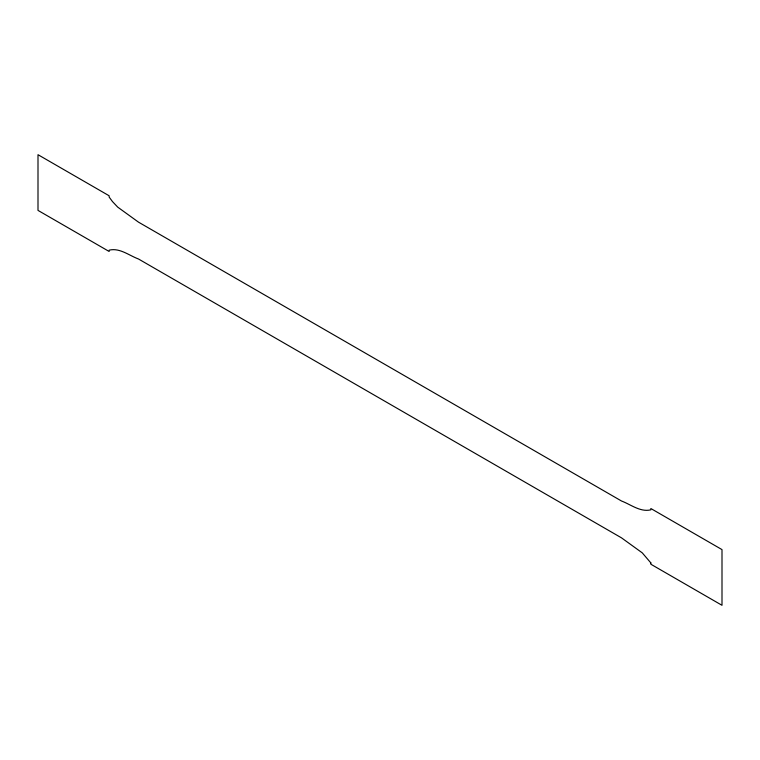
<?xml version="1.0" encoding="UTF-8"?>
<svg xmlns="http://www.w3.org/2000/svg" width="760" height="760" viewBox="0 0 760 760"><rect width="100%" height="100%" fill="white"/><g stroke="black" fill="none" stroke-linecap="round" stroke-linejoin="round"><path stroke-width="1.14" d="M650.864 562.932L650.855 564.224L722 605.302L722 549.603L650.855 508.525L650.864 509.827C640.366 512.392 630.819 504.488 621.519 501.011L138.482 222.138L117.734 207.138L112.471 201.571L109.155 197.077L109.145 195.776L38 154.698L38 210.397L109.145 251.474L109.155 250.183C119.567 247.541 129.2 255.559 138.482 258.989L621.519 537.861L642.267 552.862L650.864 562.932"/></g></svg>
